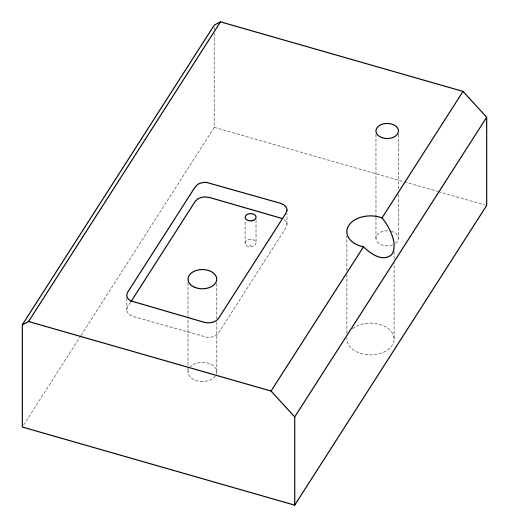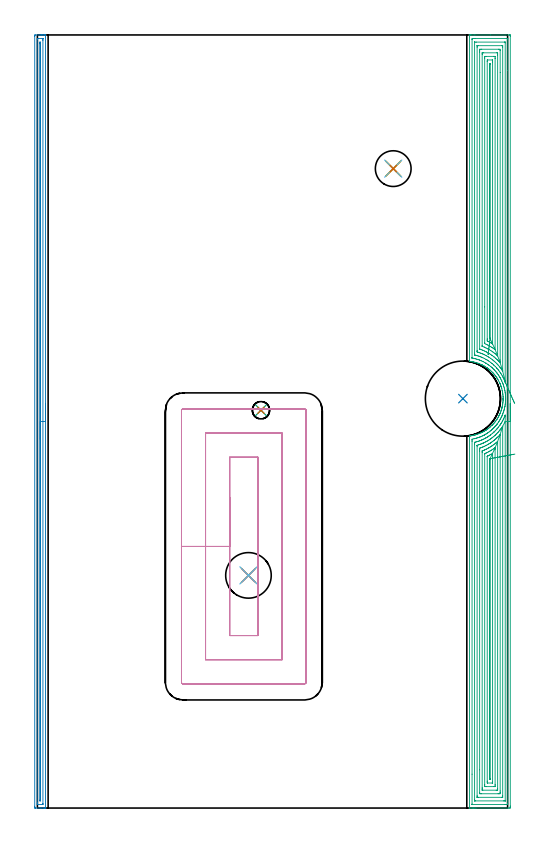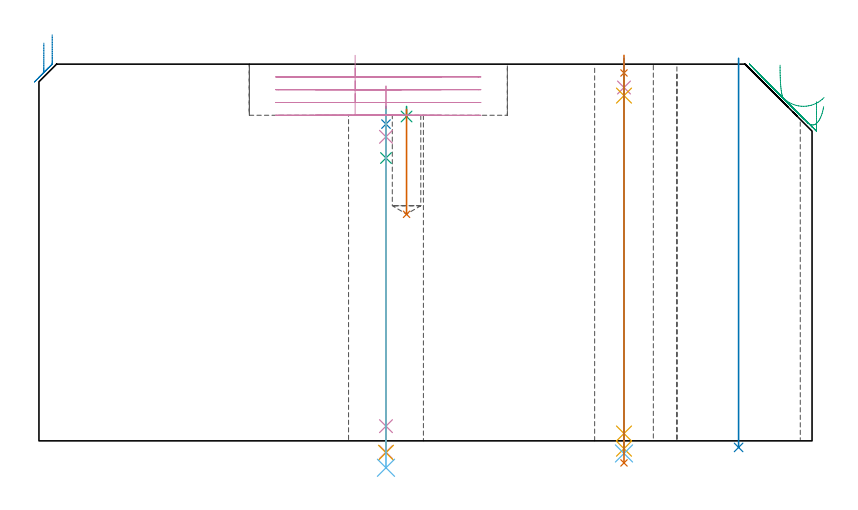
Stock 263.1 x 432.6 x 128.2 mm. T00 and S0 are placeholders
(PLAN: 16 operations, 12 tool changes, 53.3 min)
(1 SPOT_DRILL | STEP1HOLE | NXT0321_9005460120000 | 0.05 min | 182 mm3)
(2 SPOT_DRILL_1 | STEP1HOLE_2 | NXT0321_9005460120000 | 0.05 min | 2143 mm3)
(3 SPOT_DRILL_2 | STEP1POCKET | NXT0321_9005460120000 | 0.03 min | 1852 mm3)
(4 DRILL_BLIND_HOLE_INTO_CENTER | STEP1HOLE | NXT0301_024 | 0.04 min | 107 mm3)
(5 GUN_DRILL_THROUGH_HOLE | STEP1HOLE | UGT0307_001 | 0.57 min | 2335 mm3)
(6 SPADE_DRILL_TO_ENLARGE_THROUGH_HOLE | STEP1HOLE | UGT0306_003 | 0.54 min | 13059 mm3)
(7 DRILL_TO_ENLARGE_THROUGH_HOLE | STEP1HOLE | UGT0301_007 | 0.55 min | 24531 mm3)
(8 INDEXABLE_INSERT_DRILL_THROUGH_HOLE_FROM_SOLID | STEP1HOLE_1 | NXT0302_036 | 0.53 min | 177539 mm3)
(9 DRILL_BLIND_HOLE_INTO_CENTER_1 | STEP1HOLE_2 | UGT0301_492 | 0.07 min | 779 mm3)
(10 GUN_DRILL_THROUGH_HOLE_1 | STEP1HOLE_2 | UGT0307_007 | 0.61 min | 7712 mm3)
(11 DRILL_TO_ENLARGE_THROUGH_HOLE_1 | STEP1HOLE_2 | NXT0301_104 | 0.47 min | 9035 mm3)
(12 DRILL_TO_ENLARGE_THROUGH_HOLE_2 | STEP1HOLE_2 | UGT0301_386 | 0.49 min | 45726 mm3)
(13 DRILL_BLIND_HOLE_INTO_CENTER_2 | STEP1POCKET | UGT0301_492 | 0.15 min | 2381 mm3)
(14 AREA_MILL | FG_CHAMFER_SURFACE | UGT0205_001 | 10.53 min | 7791 mm3)
(15 AREA_MILL_1 | FG_CHAMFER_SURFACE_1 | UGT0205_001 | 29.76 min | 107693 mm3)
(16 MILL_RECTANGULAR_POCKET | POCKET_RECTANGULAR_STRAIGHT | UGT0201_100 | Follow Part, ap 4.5, ae 75% | 8.82 min | 250266 mm3)
(TOOL NXT0321_9005460120000 | NC Spot Drill, 142deg, 12mm, Carbide, Uncoated | D12 PA142 FL30 Z2)
(TOOL NXT0301_024 | Carbide Drill 5.3mm [860.1-0530-027A1-MM 2214] | D5.3 PA140 FL44 Z2)
(TOOL UGT0307_001 | Gun Drill 5 mm | D5 PA130 FL24 Z1)
(TOOL UGT0306_003 | Spade Drill 12.5mm | D12.5 PA132 FL10 Z2)
(TOOL UGT0301_007 | Twist Drill 20 mm | D20 PA118 FL140 Z2)
(TOOL NXT0302_036 | Index. Insert Drill 42mm [880-D4200L50-05] | D42 PA176 FL210 Z2)
(TOOL UGT0301_492 | Carbide Drill 9.7 mm | D9.7 PA118 FL87 Z2)
(TOOL UGT0307_007 | Gun Drill 10 mm | D10 PA130 FL24 Z1)
(TOOL NXT0301_104 | Carbide Drill 14mm [860.1-1400-112A1-MM 2214] | D14 PA140 FL123 Z2)
(TOOL UGT0301_386 | Twist Drill 25.5 mm | D25.5 PA118 FL165 Z2)
(TOOL UGT0205_001 | Chamfer Mill 20 x 3 x 45 deg. | D20 FL50 Z2)
(TOOL UGT0201_100 | End Mill 18 mm | D18 FL22 Z2)
(OP 1 SPOT_DRILL)
G17 G21 G94 G90
T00 M6
G54
G17 G0 G90 X199.1 Y357.8 S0 M3
G43 Z138.2 H0
G94 G81 G98 Z125.2 F250. R131.2
G80
M5
M2
(OP 2 SPOT_DRILL_1)
G17 G21 G94 G90
T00 M6
G54
G17 G0 G90 X118.1 Y130.2 S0 M3
G43 Z138.2 H0
G94 G81 G98 Z107.8 F250. R113.8
G80
M5
M2
(OP 3 SPOT_DRILL_2)
G17 G21 G94 G90
T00 M6
G54
G17 G0 G90 X125.1 Y222.6 S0 M3
G43 Z138.2 H0
G94 G81 G98 Z110.383 F250. R113.8
G80
M5
M2
(OP 4 DRILL_BLIND_HOLE_INTO_CENTER)
G17 G21 G94 G90
T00 M6
G54
G17 G0 G90 X199.1 Y357.8 S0 M3
G43 Z138.2 H1
G94 G81 G98 Z120.25 F250. R130.2
G80
M5
M2
(OP 5 GUN_DRILL_THROUGH_HOLE)
G17 G21 G94 G90
T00 M6
G54
G17 G0 G90 X199.1 Y357.8 M8
G43 Z138.2 H0
Z125.96
S716 M3
G94 G1 Z117.494 F125. M26
G4 X.084
Z2.5 F250.
G4 X.084
Z-2.666 F125.
G4 X.084
M5
M9
G0 Z125.96
Z138.2
M2
(OP 6 SPADE_DRILL_TO_ENLARGE_THROUGH_HOLE)
G17 G21 G94 G90
T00 M6
G54
G17 G0 G90 X199.1 Y357.8 S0 M3
G43 Z138.2 H0
G94 G73 G98 Z-4.283 F250. Q12.044 R130.2
G80
M5
M2
(OP 7 DRILL_TO_ENLARGE_THROUGH_HOLE)
G17 G21 G94 G90
T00 M6
G54
G17 G0 G90 X199.1 Y357.8 S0 M3
G43 Z138.2 H0
G94 G73 G98 Z-7.509 F250. Q19.387 R130.2
G80
M5
M2
(OP 8 INDEXABLE_INSERT_DRILL_THROUGH_HOLE_FROM_SOLID)
G17 G21 G94 G90
T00 M6
G54
G17 G0 G90 X238.1 Y229.1 S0 M3
G43 Z138.2 H1
G94 G81 G98 Z-2.233 F250. R130.2
G80
M5
M2
(OP 9 DRILL_BLIND_HOLE_INTO_CENTER_1)
G17 G21 G94 G90
T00 M6
G54
G17 G0 G90 X118.1 Y130.2 S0 M3
G43 Z138.2 H0
G94 G81 G98 Z96.25 F250. R112.8
G80
M5
M2
(OP 10 GUN_DRILL_THROUGH_HOLE_1)
G17 G21 G94 G90
T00 M6
G54
G17 G0 G90 X118.1 Y130.2 M8
G43 Z138.2 H0
Z120.68
S716 M3
G94 G1 Z103.468 F125. M26
G4 X.084
Z5. F250.
G4 X.084
Z-3.832 F125.
G4 X.084
M5
M9
G0 Z120.68
Z138.2
M2
(OP 11 DRILL_TO_ENLARGE_THROUGH_HOLE_1)
G17 G21 G94 G90
T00 M6
G54
G17 G0 G90 X118.1 Y130.2 S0 M3
G43 Z138.2 H1
G94 G73 G98 Z-4.048 F250. Q12.761 R112.8
G80
M5
M2
(OP 12 DRILL_TO_ENLARGE_THROUGH_HOLE_2)
G17 G21 G94 G90
T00 M6
G54
G17 G0 G90 X118.1 Y130.2 S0 M3
G43 Z138.2 H0
G94 G73 G98 Z-9.161 F250. Q23.992 R112.8
G80
M5
M2
(OP 13 DRILL_BLIND_HOLE_INTO_CENTER_2)
G17 G21 G94 G90
T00 M6
G54
G17 G0 G90 X125.1 Y222.6 S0 M3
G43 Z138.2 H0
G94 G81 G98 Z77.1 F250. R112.8
G80
M5
M2
(OP 14 AREA_MILL)
G17 G21 G94 G90
T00 M6
G54
G17 G0 G90 X4.5 Y226.3 S1061 M3
G43 Z138.2 H0
G94 G1 Y226.262 Z137.328 F250.
Y226.148 Z136.463
Y225.959 Z135.612
Y225.697 Z134.78
Y225.363 Z133.974
Y224.96 Z133.2
Y224.492 Z132.464
Y223.96 Z131.772
Y223.371 Z131.129
Y222.728 Z130.539
Y222.036 Z130.008
Y221.3 Z129.54
Y220.526 Z129.137
Y219.72 Z128.803
Y218.888 Z128.541
Y218.036 Z128.352
Y217.172 Z128.238
Y216.3 Z128.2
Y0.168
X4.498 Y0.01 Z128.188
X4.362 Y0.002 Z128.054
X4.22 Y0. Z127.919
X3.911 Z127.61
X3.252 Z126.946
X2.046 Z125.743
X1.5 Z125.194
X-1.127 Y0.001 Z122.569
X-1.346 Y0.004 Z122.35
X-1.492 Y0.01 Z122.204
X-1.497 Y0.238 Z122.201
X-1.499 Y0.615
X-1.5 Y0.994 Z122.2
X-1.499 Y431.985 Z122.201
X-1.497 Y432.362
X-1.492 Y432.59 Z122.204
X-1.127 Y432.6 Z122.569
X1.5 Z125.194
X2.046 Z125.743
X2.376 Z126.072
X2.922 Z126.618
X3.252 Z126.946
X3.911 Z127.61
X4.22 Z127.919
X4.362 Y432.598 Z128.054
X4.497 Y432.59 Z128.188
X4.5 Y432.432 Z128.2
Y216.3
X3.086 Z126.786
X3.085 Y2.571 Z126.785
X3.084 Y2.401 Z126.784
X3.079 Y2.041 Z126.779
X3.07 Y2.01 Z126.77
X3.004 Y2.006 Z126.704
X2.9 Y2.002 Z126.6
X2.769 Y2. Z126.469
X0.141 Y2.001 Z123.841
X-0.025 Y2.005 Z123.675
X-0.055 Y2.008 Z123.645
X-0.079 Y2.014 Z123.621
X-0.08 Y2.051 Z123.62
X-0.084 Y2.23 Z123.616
X-0.085 Y2.401 Z123.615
X-0.086 Y3.125 Z123.614
X-0.085 Y430.029 Z123.615
X-0.084 Y430.199 Z123.616
X-0.079 Y430.559 Z123.621
X-0.07 Y430.59 Z123.63
X-0.005 Y430.594 Z123.695
X0.1 Y430.598 Z123.8
X0.231 Y430.6 Z123.931
X2.859 Y430.599 Z126.559
X3.025 Y430.595 Z126.725
X3.055 Y430.592 Z126.755
X3.079 Y430.586 Z126.779
X3.08 Y430.549 Z126.78
X3.084 Y430.37 Z126.784
X3.085 Y430.199 Z126.785
X3.086 Y429.475 Z126.786
Y216.3
X1.671 Z125.371
Y4.905
X1.667 Y4.187 Z125.367
X1.664 Y4.019 Z125.364
X1.5 Y4.01 Z125.2
X1.335 Y4.022 Z125.035
X1.331 Y4.187 Z125.031
X1.329 Y4.361 Z125.029
Y427.695
X1.333 Y428.413 Z125.033
X1.335 Y428.581 Z125.035
X1.5 Y428.59 Z125.2
X1.665 Y428.578 Z125.365
X1.669 Y428.413 Z125.369
X1.671 Y428.239 Z125.371
Y216.3
Y215.428 Z125.41
Y214.564 Z125.523
Y213.712 Z125.712
Y212.88 Z125.975
Y212.074 Z126.308
Y211.3 Z126.711
Y210.564 Z127.18
Y209.872 Z127.711
Y209.229 Z128.3
Y208.64 Z128.944
Y208.108 Z129.636
Y207.64 Z130.371
Y207.237 Z131.145
Y206.903 Z131.951
Y206.641 Z132.783
Y206.452 Z133.635
Y206.338 Z134.5
Y206.3 Z135.371
G0 Z138.2
M5
M2
(OP 15 AREA_MILL_1)
G17 G21 G94 G90
T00 M6
G54
G17 G0 G90 X264.6 Y226.3 S1061 M3
G43 Z138.2 H0
Z115.4
G94 G1 Y226.262 Z114.528 F250.
Y226.148 Z113.664
Y225.959 Z112.812
Y225.697 Z111.98
Y225.363 Z111.174
Y224.96 Z110.4
Y224.492 Z109.664
Y223.96 Z108.972
Y223.371 Z108.329
Y222.728 Z107.74
Y222.036 Z107.209
Y221.3 Z106.74
Y220.526 Z106.337
Y219.72 Z106.003
Y218.888 Z105.741
Y218.036 Z105.552
Y217.172 Z105.438
Y216.3 Z105.4
Y1.086
X264.599 Y0.615 Z105.401
X264.596 Y0.198 Z105.403
X264.592 Y0.01 Z105.406
X264.185 Y0.005 Z105.812
X263.58 Y0. Z106.417
X245.456 Z124.539
X244.851 Z125.143
X244.303 Z125.694
X243.972 Z126.024
X243.424 Z126.572
X243.093 Z126.901
X242.112 Z127.888
X241.886 Y0.005 Z128.113
X241.807 Y0.01 Z128.193
X241.8 Y0.168 Z128.2
Y207.816
X241.807 Y208.216 Z128.193
X242.308 Y208.286 Z127.691
X242.781 Y208.353 Z127.218
X243.273 Y208.44 Z126.725
X243.672 Y208.51 Z126.325
X243.972 Y208.574 Z126.023
X244.627 Y208.712 Z125.373
X244.744 Y208.745 Z125.253
X244.851 Y208.775 Z125.145
X245.018 Y208.822 Z124.98
X245.457 Y208.944 Z124.542
X246.349 Y209.226 Z123.651
X247.24 Y209.543 Z122.759
X247.399 Y209.605 Z122.6
X247.488 Y209.643 Z122.509
X247.533 Y209.663 Z122.465
X248.132 Y209.923 Z121.867
X248.366 Y210.032 Z121.633
X249.024 Y210.339 Z120.975
X249.338 Y210.497 Z120.661
X249.916 Y210.819 Z120.082
X250.124 Y210.941 Z119.876
X250.808 Y211.345 Z119.192
X250.88 Y211.39 Z119.119
X251.003 Y211.474 Z118.993
X251.128 Y211.558 Z118.871
X251.317 Y211.686 Z118.682
X251.442 Y211.771 Z118.553
X251.567 Y211.854 Z118.432
X251.7 Y211.944 Z118.299
X251.754 Y211.983 Z118.245
X251.882 Y212.076 Z118.114
X252.024 Y212.176 Z117.975
X252.173 Y212.283 Z117.826
X252.321 Y212.399 Z117.675
X252.626 Y212.637 Z117.374
X253.287 Y213.175 Z116.712
X253.484 Y213.35 Z116.516
X254.26 Y214.067 Z115.738
X254.375 Y214.182 Z115.624
X254.408 Y214.216 Z115.591
X254.958 Y214.789 Z115.038
X255.123 Y214.96 Z114.874
X255.244 Y215.096 Z114.754
X255.267 Y215.122 Z114.731
X255.397 Y215.276 Z114.599
X255.509 Y215.407 Z114.488
X255.89 Y215.853 Z114.109
X255.983 Y215.971 Z114.015
X256.159 Y216.192 Z113.84
X256.575 Y216.747 Z113.425
X257.051 Y217.423 Z112.948
X257.155 Y217.582 Z112.844
X257.192 Y217.64 Z112.807
X257.448 Y218.054 Z112.552
X257.742 Y218.533 Z112.257
X257.942 Y218.883 Z112.056
X258.229 Y219.424 Z111.768
X258.326 Y219.62 Z111.673
X258.385 Y219.738 Z111.615
X258.45 Y219.872 Z111.547
X258.517 Y220.007 Z111.482
X258.619 Y220.216 Z111.378
X258.669 Y220.317 Z111.328
X258.785 Y220.571 Z111.213
X258.834 Y220.68 Z111.163
X258.868 Y220.766 Z111.127
X258.912 Y220.87 Z111.085
X259.047 Y221.194 Z110.953
X259.054 Y221.21 Z110.946
X259.389 Y222.103 Z110.608
X259.473 Y222.352 Z110.525
X259.539 Y222.552 Z110.456
X259.689 Y222.995 Z110.31
X259.705 Y223.047 Z110.294
X259.727 Y223.116 Z110.273
X259.791 Y223.361 Z110.207
X259.813 Y223.445 Z110.184
X259.917 Y223.83 Z110.082
X259.933 Y223.888 Z110.066
X259.947 Y223.95 Z110.052
X260.036 Y224.338 Z109.96
X260.084 Y224.541 Z109.914
X260.101 Y224.612 Z109.898
X260.139 Y224.781 Z109.857
X260.272 Y225.487 Z109.726
X260.307 Y225.674 Z109.691
X260.342 Y225.911 Z109.657
X260.436 Y226.566 Z109.559
X260.474 Y226.956 Z109.52
X260.522 Y227.459 Z109.469
X260.56 Y228.12 Z109.428
X260.574 Y228.352 Z109.415
X260.577 Y228.55 Z109.412
X260.582 Y228.852 Z109.408
X260.584 Y228.956 Z109.405
Y228.972
X260.588 Y229.244 Z109.404
X260.58 Y229.493 Z109.409
X260.564 Y230.091 Z109.43
X260.563 Y230.137 Z109.432
X260.501 Y231.036 Z109.496
X260.443 Y231.543 Z109.556
X260.399 Y231.923 Z109.6
X260.256 Y232.815 Z109.738
X260.255 Y232.822 Z109.739
X260.223 Y232.991 Z109.776
X260.074 Y233.708 Z109.918
X260.072 Y233.716 Z109.919
X259.855 Y234.609 Z110.139
X259.802 Y234.81 Z110.198
X259.727 Y235.083 Z110.273
X259.597 Y235.493 Z110.401
X259.552 Y235.623 Z110.447
X259.498 Y235.775 Z110.5
X259.435 Y235.948 Z110.558
X259.364 Y236.154 Z110.631
X259.282 Y236.386 Z110.712
X258.938 Y237.279 Z111.061
X258.849 Y237.482 Z111.151
X258.736 Y237.735 Z111.26
X258.688 Y237.847 Z111.311
X258.679 Y237.867 Z111.321
X258.528 Y238.181 Z111.469
X258.081 Y239.064 Z111.917
X257.759 Y239.639 Z112.238
X257.57 Y239.957 Z112.428
X257.408 Y240.211 Z112.587
X257.279 Y240.414 Z112.716
X257.155 Y240.614 Z112.844
X257.051 Y240.778 Z112.948
X257.002 Y240.85 Z112.997
X256.862 Y241.045 Z113.136
X256.802 Y241.129 Z113.197
X256.673 Y241.307 Z113.322
X256.363 Y241.742 Z113.634
X256.276 Y241.856 Z113.721
X256.159 Y242.01 Z113.84
X255.873 Y242.367 Z114.126
X255.69 Y242.588 Z114.308
X255.651 Y242.635 Z114.347
X255.548 Y242.755 Z114.451
X255.397 Y242.929 Z114.602
X255.266 Y243.078 Z114.73
X255.252 Y243.093 Z114.744
X255.062 Y243.305 Z114.936
X254.924 Y243.454 Z115.076
X254.855 Y243.528 Z115.145
X254.375 Y244.018 Z115.624
X254.167 Y244.221 Z115.83
X253.944 Y244.433 Z116.055
X253.484 Y244.85 Z116.516
X253.279 Y245.028 Z116.72
X253.214 Y245.085 Z116.784
X253.067 Y245.209 Z116.932
X252.942 Y245.313 Z117.057
X252.761 Y245.457 Z117.236
X252.592 Y245.594 Z117.408
X252.553 Y245.624 Z117.447
X252.525 Y245.645 Z117.475
X252.321 Y245.8 Z117.675
X252.188 Y245.904 Z117.811
X252.164 Y245.921 Z117.835
X252.026 Y246.024 Z117.973
X251.882 Y246.129 Z118.114
X251.779 Y246.206 Z118.22
X251.761 Y246.219 Z118.239
X251.7 Y246.262 Z118.3
X250.808 Y246.854 Z119.191
X250.563 Y247.007 Z119.432
X250.413 Y247.099 Z119.586
X250.39 Y247.112 Z119.61
X250.326 Y247.149 Z119.674
X250.124 Y247.263 Z119.871
X249.915 Y247.382 Z120.082
X249. Y247.874 Z120.999
X248.765 Y247.991 Z121.233
X248.735 Y248.005 Z121.264
X248.543 Y248.092 Z121.455
X248.366 Y248.171 Z121.627
X248.13 Y248.278 Z121.865
X247.24 Y248.652 Z122.759
X246.639 Y248.884 Z123.361
X246.349 Y248.981 Z123.651
X245.73 Y249.171 Z124.269
X245.457 Y249.255 Z124.543
X244.565 Y249.493 Z125.434
X243.972 Y249.628 Z126.024
X243.672 Y249.698 Z126.326
X243.465 Y249.739 Z126.534
X242.781 Y249.851 Z127.218
X242.567 Y249.88 Z127.432
X242.215 Y249.928 Z127.781
X242.068 Y249.949 Z127.927
X241.804 Y249.994 Z128.19
X241.8 Y250.238 Z128.2
Y432.432
X241.806 Y432.59 Z128.193
X242.112 Y432.6 Z127.887
X242.432 Z127.568
X243.093 Z126.901
X244.303 Z125.694
X244.851 Z125.143
X253.434 Z116.563
X264.185 Z105.812
X264.462 Y432.597 Z105.535
X264.592 Y432.59 Z105.406
X264.599 Y432.458 Z105.399
X264.6 Y431.985 Z105.4
Y216.3
X263.186 Z106.814
X263.185 Y2.524 Z106.815
X263.184 Y2.401 Z106.816
X263.179 Y2.025 Z106.821
X262.814 Y2.008 Z107.186
X262.428 Y2.003 Z107.572
X261.943 Y2. Z108.057
X261.549 Z108.451
X243.488 Z126.512
X243.294 Y2.002 Z126.706
X243.264 Y2.004 Z126.736
X243.232 Y2.01 Z126.768
X243.221 Y2.018 Z126.779
X243.22 Y2.042 Z126.78
X243.215 Y2.277 Z126.785
X243.214 Y18.95 Z126.786
Y205.136
X243.215 Y205.906 Z126.785
X243.216 Y206.029 Z126.784
X243.222 Y206.405 Z126.778
X244.272 Y206.618 Z125.728
X244.851 Y206.746 Z125.149
X244.992 Y206.779 Z125.008
X245.517 Y206.922 Z124.483
X245.683 Y206.97 Z124.317
X245.73 Y206.984 Z124.27
X246.354 Y207.181 Z123.646
X246.609 Y207.265 Z123.391
X247.014 Y207.404 Z122.986
X247.488 Y207.574 Z122.512
X247.661 Y207.639 Z122.339
X248.096 Y207.815 Z121.904
X248.285 Y207.898 Z121.715
X248.366 Y207.934 Z121.634
X248.892 Y208.175 Z121.108
X249.245 Y208.34 Z120.755
X249.49 Y208.459 Z120.51
X249.985 Y208.709 Z120.015
X250.075 Y208.758 Z119.925
X250.124 Y208.786 Z119.876
X250.636 Y209.081 Z119.364
X251.003 Y209.295 Z118.997
X251.193 Y209.408 Z118.807
X251.509 Y209.602 Z118.491
X251.734 Y209.752 Z118.266
X251.882 Y209.852 Z118.118
X252.259 Y210.112 Z117.741
X252.806 Y210.495 Z117.194
X253.275 Y210.865 Z116.725
X253.639 Y211.156 Z116.361
X253.766 Y211.259 Z116.234
X253.922 Y211.388 Z116.078
X254.241 Y211.67 Z115.759
X254.518 Y211.919 Z115.482
X254.705 Y212.091 Z115.295
X254.909 Y212.281 Z115.091
X255.157 Y212.525 Z114.843
X255.397 Y212.765 Z114.603
X255.597 Y212.971 Z114.403
X255.791 Y213.174 Z114.209
X256.024 Y213.43 Z113.976
X256.276 Y213.711 Z113.724
X256.44 Y213.901 Z113.56
X256.581 Y214.067 Z113.419
X256.841 Y214.386 Z113.159
X257.155 Y214.775 Z112.845
X257.235 Y214.879 Z112.765
X257.296 Y214.96 Z112.704
X257.966 Y215.888 Z112.034
X257.98 Y215.908 Z112.02
X258.034 Y215.989 Z111.967
X258.327 Y216.448 Z111.673
X258.515 Y216.747 Z111.485
X258.667 Y216.995 Z111.333
X258.912 Y217.402 Z111.088
X258.999 Y217.552 Z111.001
X259.047 Y217.64 Z110.953
X259.306 Y218.133 Z110.694
X259.513 Y218.533 Z110.487
X259.57 Y218.645 Z110.43
X259.607 Y218.72 Z110.393
X259.791 Y219.098 Z110.209
X259.895 Y219.32 Z110.105
X259.942 Y219.426 Z110.058
X260.161 Y219.943 Z109.839
X260.316 Y220.319 Z109.684
X260.376 Y220.469 Z109.624
X260.417 Y220.576 Z109.583
X260.659 Y221.218 Z109.341
X260.67 Y221.25 Z109.33
X260.88 Y221.891 Z109.12
X260.949 Y222.105 Z109.051
X261.087 Y222.575 Z108.913
X261.203 Y222.998 Z108.797
X261.243 Y223.154 Z108.757
X261.405 Y223.818 Z108.595
X261.422 Y223.891 Z108.578
X261.435 Y223.949 Z108.565
X261.549 Y224.491 Z108.451
X261.595 Y224.738 Z108.405
X261.603 Y224.785 Z108.397
X261.722 Y225.502 Z108.278
X261.748 Y225.678 Z108.252
X261.831 Y226.284 Z108.169
X261.861 Y226.571 Z108.139
X261.911 Y227.095 Z108.089
X261.939 Y227.464 Z108.061
X261.967 Y227.932 Z108.033
X261.987 Y228.357 Z108.013
X261.995 Y228.796 Z108.005
X261.999 Y229.25 Z108.001
X261.989 Y229.696 Z108.011
X261.974 Y230.143 Z108.026
X261.946 Y230.633 Z108.054
X261.917 Y231.036 Z108.083
X261.862 Y231.611 Z108.138
X261.825 Y231.929 Z108.175
X261.731 Y232.637 Z108.269
X261.702 Y232.822 Z108.298
X261.549 Y233.71 Z108.451
X261.548 Y233.716 Z108.452
X261.348 Y234.609 Z108.652
X261.285 Y234.877 Z108.715
X261.122 Y235.502 Z108.878
X260.945 Y236.115 Z109.055
X260.853 Y236.395 Z109.147
X260.67 Y236.935 Z109.33
X260.543 Y237.288 Z109.457
X260.466 Y237.495 Z109.534
X260.193 Y238.181 Z109.807
X259.825 Y239.039 Z110.175
X259.809 Y239.074 Z110.191
X259.791 Y239.111 Z110.209
X259.358 Y239.967 Z110.642
X259.204 Y240.264 Z110.796
X258.912 Y240.802 Z111.088
X258.88 Y240.86 Z111.12
X258.834 Y240.94 Z111.166
X258.323 Y241.754 Z111.677
X258.034 Y242.205 Z111.967
X257.721 Y242.647 Z112.279
X257.155 Y243.426 Z112.845
X257.068 Y243.54 Z112.932
X256.686 Y244.016 Z113.314
X256.33 Y244.433 Z113.67
X256.276 Y244.494 Z113.724
X255.883 Y244.923 Z114.117
X255.507 Y245.326 Z114.493
X255.397 Y245.437 Z114.603
X255.008 Y245.82 Z114.992
X254.592 Y246.219 Z115.408
X254.518 Y246.287 Z115.482
X253.973 Y246.773 Z116.027
X253.639 Y247.051 Z116.361
X253.564 Y247.112 Z116.436
X252.761 Y247.726 Z117.239
X252.386 Y248.005 Z117.614
X251.882 Y248.341 Z118.118
X251.034 Y248.898 Z118.966
X251.003 Y248.917 Z118.997
X250.957 Y248.945 Z119.043
X250.124 Y249.4 Z119.876
X249.404 Y249.792 Z120.596
X249.245 Y249.87 Z120.755
X249.1 Y249.939 Z120.9
X248.366 Y250.256 Z121.634
X247.575 Y250.595 Z122.425
X247.488 Y250.63 Z122.512
X247.344 Y250.685 Z122.656
X246.609 Y250.937 Z123.391
X246.241 Y251.058 Z123.759
X245.73 Y251.207 Z124.27
X245.021 Y251.405 Z124.979
X244.851 Y251.447 Z125.149
X244.309 Y251.578 Z125.691
X243.972 Y251.654 Z126.028
X243.877 Y251.675 Z126.123
X243.303 Y251.784 Z126.697
X243.236 Y251.799 Z126.764
X243.221 Y251.805 Z126.779
X243.219 Y251.818 Z126.781
X243.216 Y251.858 Z126.784
X243.215 Y252.021 Z126.785
Y430.076
X243.216 Y430.199 Z126.784
X243.221 Y430.575 Z126.779
X243.586 Y430.592 Z126.414
X243.972 Y430.597 Z126.028
X244.457 Y430.6 Z125.543
X244.851 Z125.149
X262.912 Z107.088
X263.106 Y430.598 Z106.894
X263.136 Y430.596 Z106.864
X263.168 Y430.59 Z106.832
X263.179 Y430.582 Z106.821
X263.18 Y430.558 Z106.82
X263.185 Y430.323 Z106.815
X263.186 Y412.778 Z106.814
Y216.3
X261.772 Z108.228
X261.771 Y4.187 Z108.229
X261.77 Y4.074 Z108.23
X261.767 Y4.019 Z108.233
X261.765 Y4.012 Z108.235
X261.758 Y4.007 Z108.242
X261.731 Y4.002 Z108.269
X261.549 Y4.001 Z108.451
X260.854 Y4. Z109.146
X245.034 Y4.001 Z124.966
X244.851 Y4.005 Z125.149
X244.668 Y4.01 Z125.332
X244.635 Y4.019 Z125.365
X244.632 Y4.052 Z125.368
X244.63 Y4.112 Z125.37
X244.629 Y4.187 Z125.371
X244.628 Y4.413 Z125.372
X244.629 Y203.576 Z125.371
X244.633 Y204.243 Z125.367
X244.635 Y204.463 Z125.365
X244.647 Y204.662 Z125.353
X244.851 Y204.713 Z125.149
X245.183 Y204.798 Z124.817
X245.73 Y204.946 Z124.27
X245.877 Y204.987 Z124.123
X246.375 Y205.136 Z123.625
X246.553 Y205.193 Z123.447
X246.609 Y205.211 Z123.391
X247.214 Y205.415 Z122.786
X247.488 Y205.511 Z122.512
X247.862 Y205.649 Z122.138
X248.366 Y205.846 Z121.634
X248.495 Y205.899 Z121.505
X248.8 Y206.029 Z121.2
X249.108 Y206.169 Z120.892
X249.245 Y206.233 Z120.755
X249.708 Y206.452 Z120.292
X250.124 Y206.656 Z119.876
X250.299 Y206.744 Z119.701
X250.636 Y206.922 Z119.364
X250.872 Y207.056 Z119.128
X251.003 Y207.131 Z118.997
X251.43 Y207.382 Z118.57
X251.882 Y207.65 Z118.118
X251.984 Y207.712 Z118.016
X252.148 Y207.815 Z117.852
X252.516 Y208.064 Z117.484
X252.761 Y208.231 Z117.239
X253.039 Y208.425 Z116.961
X253.44 Y208.709 Z116.56
X253.554 Y208.795 Z116.446
X253.639 Y208.861 Z116.361
X254.54 Y209.58 Z115.46
X254.566 Y209.602 Z115.434
X255.011 Y209.994 Z114.989
X255.397 Y210.341 Z114.603
X255.477 Y210.414 Z114.523
X255.564 Y210.495 Z114.436
X255.928 Y210.849 Z114.072
X256.276 Y211.196 Z113.724
X256.37 Y211.292 Z113.63
X256.462 Y211.388 Z113.538
X256.798 Y211.751 Z113.202
X257.155 Y212.145 Z112.845
X257.273 Y212.281 Z112.727
X257.622 Y212.7 Z112.378
X258.014 Y213.174 Z111.986
X258.676 Y214.067 Z111.324
X258.775 Y214.206 Z111.225
X258.912 Y214.402 Z111.088
X259.135 Y214.734 Z110.865
X259.284 Y214.96 Z110.716
X259.482 Y215.275 Z110.518
X259.791 Y215.772 Z110.209
X259.822 Y215.822 Z110.178
X259.84 Y215.853 Z110.16
X260.145 Y216.387 Z109.855
X260.341 Y216.747 Z109.659
X260.456 Y216.964 Z109.544
X260.67 Y217.382 Z109.33
X260.755 Y217.553 Z109.245
X260.798 Y217.64 Z109.202
X260.924 Y217.898 Z109.076
X261.21 Y218.533 Z108.79
X261.314 Y218.772 Z108.686
X261.549 Y219.33 Z108.451
X261.734 Y219.802 Z108.266
X261.761 Y219.869 Z108.239
X261.764 Y219.818 Z108.236
X261.769 Y219.685 Z108.231
X261.771 Y219.559 Z108.229
Y219.426
X261.772 Y216.3 Z108.228
X260.348 Y213.622 Z109.652
X260.352 Y213.571 Z109.648
X260.355 Y213.494 Z109.645
X260.357 Y213.174 Z109.643
Y212.956
Y6.866
X260.356 Y6.292 Z109.644
X260.353 Y6.1 Z109.647
X260.35 Y6.032 Z109.65
X260.345 Y6.009 Z109.655
X260.323 Y6.008 Z109.677
X260.217 Y6.004 Z109.783
X259.791 Y6. Z110.209
X246.582 Z123.418
X246.182 Y6.007 Z123.818
X246.083 Y6.01 Z123.917
X246.049 Y6.019 Z123.951
X246.047 Y6.051 Z123.953
X246.045 Y6.135 Z123.955
X246.043 Y6.548 Z123.957
Y6.866
Y202.457
X246.044 Y202.744 Z123.956
X246.046 Y202.888 Z123.954
X246.05 Y202.959 Z123.95
X246.052 Y202.985 Z123.948
X246.079 Y202.996 Z123.921
X246.75 Y203.207 Z123.25
X247.195 Y203.35 Z122.805
X247.415 Y203.423 Z122.585
X247.488 Y203.449 Z122.512
X248.065 Y203.656 Z121.935
X248.366 Y203.771 Z121.634
X248.7 Y203.904 Z121.3
X249.245 Y204.133 Z120.755
X249.321 Y204.166 Z120.679
X249.493 Y204.243 Z120.507
X249.926 Y204.444 Z120.074
X250.124 Y204.539 Z119.876
X250.519 Y204.735 Z119.481
X251.003 Y204.982 Z118.997
X251.103 Y205.035 Z118.897
X251.287 Y205.136 Z118.713
X251.666 Y205.355 Z118.334
X251.882 Y205.481 Z118.118
X252.221 Y205.684 Z117.779
X252.788 Y206.029 Z117.212
X253.297 Y206.377 Z116.703
X253.639 Y206.613 Z116.361
X253.819 Y206.739 Z116.181
X254.075 Y206.922 Z115.925
X254.328 Y207.116 Z115.672
X254.518 Y207.264 Z115.482
X254.822 Y207.506 Z115.178
X255.206 Y207.815 Z114.794
X255.311 Y207.903 Z114.689
X255.397 Y207.977 Z114.603
X255.782 Y208.318 Z114.218
X256.217 Y208.709 Z113.783
X256.248 Y208.737 Z113.752
X256.276 Y208.763 Z113.724
X256.699 Y209.172 Z113.301
X257.155 Y209.625 Z112.845
X257.571 Y210.071 Z112.429
X257.964 Y210.495 Z112.036
X257.997 Y210.532 Z112.003
X258.034 Y210.574 Z111.967
X258.403 Y211.013 Z111.597
X258.716 Y211.388 Z111.284
X258.805 Y211.497 Z111.195
X258.912 Y211.634 Z111.088
X259.19 Y211.999 Z110.81
X259.4 Y212.281 Z110.6
X259.791 Y212.817 Z110.209
X259.938 Y213.025 Z110.062
X260.042 Y213.174 Z109.958
X260.318 Y213.582 Z109.682
X260.348 Y213.622 Z109.652
X258.912 Y208.992 Z111.088
X258.94 Y208.737 Z111.06
X258.942 Y208.709 Z111.058
X258.943 Y208.678 Z111.057
Y9.546
X258.942 Y8.653 Z111.058
X258.941 Y8.623 Z111.059
X258.912 Y8.01 Z111.088
X258.672 Y8.004 Z111.328
X258.034 Y8.001 Z111.967
X257.797 Y8. Z112.203
X248.366 Y8.001 Z121.634
X248.128 Y8.002 Z121.872
X247.488 Y8.01 Z122.512
X247.459 Y8.653 Z122.541
X247.458 Y8.683 Z122.542
X247.457 Y21.435 Z122.543
Y199.778
X247.458 Y200.671 Z122.542
Y200.7
X247.488 Y201.382 Z122.512
X247.618 Y201.431 Z122.382
X247.993 Y201.564 Z122.007
X248.27 Y201.662 Z121.73
X248.366 Y201.698 Z121.634
X248.906 Y201.908 Z121.094
X249.245 Y202.047 Z120.755
X249.53 Y202.168 Z120.47
X250.182 Y202.457 Z119.818
X250.74 Y202.724 Z119.26
X251.003 Y202.855 Z118.997
X251.326 Y203.022 Z118.674
X251.882 Y203.319 Z118.118
X251.902 Y203.33 Z118.098
X251.937 Y203.35 Z118.063
X252.46 Y203.656 Z117.54
X252.761 Y203.835 Z117.239
X253.012 Y203.988 Z116.988
X253.422 Y204.243 Z116.578
X253.553 Y204.331 Z116.447
X253.639 Y204.389 Z116.361
X254.077 Y204.691 Z115.923
X254.518 Y204.997 Z115.482
X254.599 Y205.054 Z115.401
X254.712 Y205.136 Z115.288
X255.101 Y205.437 Z114.899
X255.397 Y205.668 Z114.603
X255.596 Y205.827 Z114.404
X255.846 Y206.029 Z114.154
X256.081 Y206.227 Z113.919
X256.276 Y206.394 Z113.724
X256.554 Y206.64 Z113.446
X256.869 Y206.922 Z113.131
X257.018 Y207.061 Z112.982
X257.155 Y207.19 Z112.845
X257.47 Y207.495 Z112.53
X257.797 Y207.815 Z112.203
X257.915 Y207.936 Z112.085
X258.034 Y208.059 Z111.967
X258.912 Y208.992 Z111.088
X257.525 Y205.136 Z112.475
X257.528 Y204.903 Z112.472
Y204.756
X257.529 Y10.952 Z112.471
X257.527 Y10.439 Z112.473
X257.524 Y10.064 Z112.476
X257.522 Y10.014 Z112.478
X257.478 Y10.01 Z112.522
X257.37 Y10.005 Z112.63
X257.155 Y10.002 Z112.845
X256.708 Y10. Z113.292
X249.245 Z120.755
X249.101 Y10.002 Z120.899
X248.986 Y10.005 Z121.014
X248.91 Y10.01 Z121.09
X248.878 Y10.017 Z121.122
X248.877 Y10.059 Z121.123
X248.873 Y10.439 Z121.127
X248.871 Y10.819 Z121.129
Y11.332
Y198.884
X248.872 Y199.264 Z121.128
X248.877 Y199.778 Z121.123
X248.878 Y199.796 Z121.122
X248.893 Y199.814 Z121.107
X248.961 Y199.845 Z121.039
X249.042 Y199.88 Z120.958
X249.245 Y199.963 Z120.755
X249.739 Y200.169 Z120.261
X250.124 Y200.335 Z119.876
X250.354 Y200.437 Z119.646
X250.866 Y200.671 Z119.134
X250.959 Y200.715 Z119.041
X251.003 Y200.736 Z118.997
X251.549 Y201.009 Z118.451
X251.882 Y201.181 Z118.118
X252.128 Y201.313 Z117.872
X252.584 Y201.564 Z117.416
X252.697 Y201.629 Z117.303
X252.761 Y201.666 Z117.239
X253.251 Y201.958 Z116.749
X253.639 Y202.193 Z116.361
X253.8 Y202.293 Z116.2
X254.058 Y202.457 Z115.942
X254.335 Y202.643 Z115.665
X254.518 Y202.769 Z115.482
X254.858 Y203.005 Z115.142
X255.351 Y203.35 Z114.649
X255.875 Y203.757 Z114.125
X256.276 Y204.072 Z113.724
X256.37 Y204.147 Z113.63
X256.487 Y204.243 Z113.513
X256.852 Y204.551 Z113.148
X257.155 Y204.81 Z112.845
X257.525 Y205.136 Z112.475
X256.108 Y201.564 Z113.892
X256.114 Y200.671 Z113.886
X256.115 Y13.118 Z113.885
X256.113 Y12.39 Z113.887
X256.111 Y12.225 Z113.889
X256.108 Y12.044 Z113.892
X256.1 Y12.01 Z113.9
X255.987 Y12.006 Z114.013
X255.84 Y12.002 Z114.16
X255.618 Y12. Z114.382
X255.397 Z114.603
X251.224 Z118.776
X251.003 Z118.997
X250.344 Y12.002 Z119.656
X250.308 Y12.006 Z119.692
X250.298 Y12.009 Z119.702
X250.292 Y12.054 Z119.708
X250.289 Y12.225 Z119.711
X250.286 Y12.954 Z119.714
X250.285 Y13.118 Z119.715
X250.286 Y197.991 Z119.714
X250.289 Y198.173 Z119.711
X250.292 Y198.264 Z119.708
X250.295 Y198.302 Z119.705
X250.338 Y198.323 Z119.662
X250.569 Y198.432 Z119.431
X251.003 Y198.632 Z118.997
X251.174 Y198.711 Z118.826
X251.545 Y198.884 Z118.455
X251.772 Y198.995 Z118.228
X251.882 Y199.051 Z118.118
X252.354 Y199.298 Z117.646
X252.761 Y199.515 Z117.239
X252.928 Y199.607 Z117.072
X253.231 Y199.778 Z116.769
X253.49 Y199.929 Z116.51
X253.639 Y200.018 Z116.361
X254.041 Y200.262 Z115.959
X254.518 Y200.556 Z115.482
X254.588 Y200.6 Z115.412
X254.697 Y200.671 Z115.303
X255.116 Y200.957 Z114.884
X255.397 Y201.15 Z114.603
X255.639 Y201.318 Z114.361
X255.992 Y201.564 Z114.008
X256.03 Y201.583 Z113.97
X256.108 Y201.564 Z113.892
X254.694 Y198.47 Z115.306
X254.696 Y198.463 Z115.304
X254.699 Y198.399 Z115.301
X254.7 Y198.3 Z115.3
Y198.177
Y14.904
X254.699 Y14.72 Z115.301
X254.693 Y14.011 Z115.307
X254.529 Y14.001 Z115.471
X254.518 Y14. Z115.482
X251.882 Y14.001 Z118.118
X251.707 Y14.011 Z118.293
X251.704 Y14.192 Z118.296
X251.7 Y14.904 Z118.3
Y15.089
Y196.575
X251.702 Y196.699 Z118.298
X251.706 Y196.797 Z118.294
X251.71 Y196.843 Z118.29
X251.723 Y196.851 Z118.277
X251.882 Y196.932 Z118.118
X251.992 Y196.987 Z118.008
X252.221 Y197.098 Z117.779
X252.581 Y197.281 Z117.419
X252.761 Y197.376 Z117.239
X253.156 Y197.589 Z116.844
X253.639 Y197.855 Z116.361
X253.726 Y197.904 Z116.274
X253.879 Y197.991 Z116.121
X254.674 Y198.463 Z115.326
X254.691 Y198.471 Z115.309
X254.694 Y198.47 Z115.306
X253.28 Y195.494 Z116.72
X253.282 Y195.457 Z116.718
X253.285 Y195.4 Z116.715
X253.286 Y195.312 Z116.714
Y194.953
Y16.332
X253.285 Y16.158 Z116.715
X253.282 Y16.069 Z116.718
X253.28 Y16.018 Z116.72
X253.259 Y16.01 Z116.741
X253.2 Y16.008 Z116.8
X253.141 Y16.01 Z116.859
X253.12 Y16.018 Z116.88
X253.118 Y16.069 Z116.882
X253.116 Y16.156 Z116.884
X253.114 Y16.331 Z116.886
Y194.952
X253.119 Y195.312 Z116.881
X253.121 Y195.397 Z116.879
X253.129 Y195.422 Z116.871
X253.141 Y195.431 Z116.859
X253.201 Y195.463 Z116.799
X253.263 Y195.491 Z116.737
X253.28 Y195.494 Z116.72
X253.917 Y195.611 Z116.136
X254.602 Y195.737 Z115.611
X255.33 Y195.871 Z115.148
X256.094 Y196.012 Z114.752
X256.889 Y196.158 Z114.425
X257.71 Y196.309 Z114.169
X258.549 Y196.464 Z113.988
X259.4 Y196.621 Z113.881
X260.258 Y196.779 Z113.85
X261.115 Y196.936 Z113.896
X261.964 Y197.093 Z114.017
X262.8 Y197.247 Z114.213
X263.616 Y197.397 Z114.482
X264.406 Y197.542 Z114.822
X265.164 Y197.682 Z115.232
X265.884 Y197.815 Z115.707
X266.56 Y197.939 Z116.243
X267.188 Y198.055 Z116.838
G0 X267.05 Y226.407 Z113.741
G1 X266.903 Y226.738 Z112.947
X266.728 Y227.132 Z112.189
X266.528 Y227.584 Z111.47
X266.302 Y228.092 Z110.798
X266.054 Y228.652 Z110.176
X265.785 Y229.259 Z109.61
X265.497 Y229.909 Z109.105
X265.192 Y230.596 Z108.663
X264.872 Y231.317 Z108.288
X264.541 Y232.064 Z107.984
X264.2 Y232.833 Z107.752
X263.852 Y233.617 Z107.594
X263.5 Y234.411 Z107.511
X263.146 Y235.208 Z107.505
X262.794 Y236.003 Z107.574
X262.445 Y236.79 Z107.719
X262.103 Y237.561 Z107.939
X261.769 Y238.313 Z108.231
X261.754 Y238.348 Z108.246
X261.69 Y238.507 Z108.31
X261.549 Y238.866 Z108.451
X261.467 Y239.074 Z108.533
X261.41 Y239.216 Z108.59
X261.075 Y239.967 Z108.925
X260.67 Y240.818 Z109.33
X260.649 Y240.86 Z109.351
X260.628 Y240.903 Z109.372
X260.333 Y241.469 Z109.667
X260.175 Y241.754 Z109.825
X259.791 Y242.423 Z110.209
X259.657 Y242.647 Z110.343
X259.432 Y243.012 Z110.568
X259.086 Y243.54 Z110.914
X258.912 Y243.793 Z111.088
X258.45 Y244.433 Z111.55
X258.034 Y244.992 Z111.967
X257.765 Y245.326 Z112.235
X257.155 Y246.054 Z112.845
X257.009 Y246.219 Z112.991
X256.276 Y247.005 Z113.724
X256.171 Y247.112 Z113.829
X255.397 Y247.858 Z114.603
X255.239 Y248.005 Z114.761
X254.518 Y248.63 Z115.482
X254.195 Y248.898 Z115.805
X253.639 Y249.326 Z116.361
X253.024 Y249.792 Z116.976
X252.761 Y249.971 Z117.239
X252.247 Y250.313 Z117.753
X251.882 Y250.548 Z118.118
X251.666 Y250.685 Z118.334
X251.003 Y251.059 Z118.997
X250.188 Y251.513 Z119.812
X250.124 Y251.547 Z119.876
X250.065 Y251.578 Z119.935
X249.245 Y251.962 Z120.755
X248.567 Y252.267 Z121.433
X248.078 Y252.471 Z121.922
X247.488 Y252.691 Z122.512
X247.15 Y252.814 Z122.85
X246.609 Y252.985 Z123.391
X245.881 Y253.211 Z124.119
X245.73 Y253.252 Z124.27
X245.312 Y253.364 Z124.688
X244.851 Y253.479 Z125.149
X244.7 Y253.518 Z125.3
X244.635 Y253.549 Z125.365
X244.633 Y253.585 Z125.367
X244.629 Y254.257 Z125.371
Y254.483
Y428.413
X244.63 Y428.526 Z125.37
X244.633 Y428.581 Z125.367
X244.635 Y428.588 Z125.365
X244.642 Y428.593 Z125.358
X244.669 Y428.598 Z125.331
X244.851 Y428.599 Z125.149
X245.546 Y428.6 Z124.454
X261.366 Y428.599 Z108.634
X261.549 Y428.595 Z108.451
X261.732 Y428.59 Z108.268
X261.765 Y428.581 Z108.235
X261.767 Y428.548 Z108.233
X261.77 Y428.488 Z108.23
X261.771 Y428.413 Z108.229
Y428.187
Y238.471
X261.769 Y238.313 Z108.231
X260.352 Y244.581 Z109.648
X260.308 Y244.64 Z109.692
X260.121 Y244.913 Z109.879
X259.947 Y245.168 Z110.053
X259.834 Y245.326 Z110.166
X259.791 Y245.385 Z110.209
X259.175 Y246.219 Z110.825
X258.912 Y246.563 Z111.088
X258.67 Y246.866 Z111.33
X258.467 Y247.112 Z111.533
X258.034 Y247.618 Z111.967
X257.682 Y248.005 Z112.318
X257.155 Y248.566 Z112.845
X256.826 Y248.898 Z113.174
X256.276 Y249.427 Z113.724
X255.882 Y249.792 Z114.118
X255.397 Y250.213 Z114.603
X254.833 Y250.685 Z115.167
X254.518 Y250.929 Z115.482
X253.668 Y251.578 Z116.332
X253.639 Y251.598 Z116.361
X253.579 Y251.639 Z116.421
X252.761 Y252.175 Z117.239
X252.303 Y252.471 Z117.697
X251.882 Y252.717 Z118.118
X251.325 Y253.037 Z118.675
X251.003 Y253.212 Z118.997
X250.72 Y253.364 Z119.28
X250.124 Y253.654 Z119.876
X249.58 Y253.917 Z120.42
X249.245 Y254.063 Z120.755
X248.795 Y254.257 Z121.205
X248.366 Y254.428 Z121.634
X248.092 Y254.536 Z121.908
X247.488 Y254.749 Z122.512
X246.766 Y254.99 Z123.234
X246.609 Y255.039 Z123.391
X246.243 Y255.15 Z123.757
X246.05 Y255.23 Z123.95
X246.047 Y255.294 Z123.953
X246.045 Y255.438 Z123.955
X246.043 Y255.725 Z123.957
Y256.043
Y425.734
X246.044 Y426.308 Z123.956
X246.047 Y426.5 Z123.953
X246.05 Y426.568 Z123.95
X246.055 Y426.591 Z123.945
X246.076 Y426.592 Z123.924
X246.183 Y426.596 Z123.817
X246.609 Y426.6 Z123.391
X259.818 Z110.182
X260.218 Y426.593 Z109.782
X260.317 Y426.59 Z109.683
X260.351 Y426.581 Z109.649
X260.353 Y426.549 Z109.647
X260.355 Y426.465 Z109.645
X260.357 Y426.052 Z109.643
Y425.734
Y245.104
X260.356 Y244.752 Z109.644
X260.352 Y244.581 Z109.648
X258.912 Y249.21 Z111.088
X258.362 Y249.792 Z111.638
X258.034 Y250.134 Z111.967
X257.485 Y250.685 Z112.515
X257.155 Y251. Z112.845
X256.53 Y251.578 Z113.47
X256.276 Y251.797 Z113.724
X255.477 Y252.471 Z114.523
X255.397 Y252.534 Z114.603
X255.134 Y252.738 Z114.866
X254.518 Y253.201 Z115.482
X254.297 Y253.364 Z115.703
X253.639 Y253.801 Z116.361
X252.946 Y254.257 Z117.054
X252.761 Y254.37 Z117.239
X252.492 Y254.53 Z117.508
X251.882 Y254.87 Z118.118
X251.376 Y255.15 Z118.624
X251.003 Y255.341 Z118.997
X250.63 Y255.529 Z119.37
X250.124 Y255.761 Z119.876
X249.504 Y256.043 Z120.496
X249.245 Y256.153 Z120.755
X249.062 Y256.229 Z120.938
X248.366 Y256.493 Z121.634
X247.669 Y256.752 Z122.331
X247.488 Y256.821 Z122.512
X247.464 Y256.848 Z122.536
X247.459 Y256.905 Z122.541
X247.458 Y256.936 Z122.542
X247.457 Y423.054 Z122.543
X247.458 Y423.947 Z122.542
Y423.977
X247.488 Y424.59 Z122.512
X247.728 Y424.596 Z122.272
X248.366 Y424.599 Z121.634
X248.603 Y424.6 Z121.397
X258.034 Y424.599 Z111.967
X258.272 Z111.728
X258.912 Y424.59 Z111.088
X258.941 Y423.947 Z111.059
X258.942 Y423.917 Z111.058
X258.943 Y411.659 Z111.057
Y250.685
X258.942 Y249.792 Z111.058
X258.941 Y249.762 Z111.059
X258.912 Y249.21 Z111.088
X257.511 Y253.08 Z112.489
X257.184 Y253.364 Z112.816
X256.98 Y253.542 Z113.02
X256.276 Y254.125 Z113.724
X256.113 Y254.257 Z113.887
X255.397 Y254.801 Z114.603
X254.93 Y255.15 Z115.07
X254.518 Y255.428 Z115.482
X253.731 Y255.951 Z116.269
X253.639 Y256.01 Z116.361
X253.587 Y256.043 Z116.413
X252.761 Y256.523 Z117.239
X252.034 Y256.936 Z117.966
X251.882 Y257.018 Z118.118
X251.715 Y257.106 Z118.285
X251.003 Y257.453 Z118.997
X250.205 Y257.829 Z119.795
X250.124 Y257.865 Z119.876
X250.062 Y257.893 Z119.938
X249.245 Y258.234 Z120.755
X248.901 Y258.379 Z121.099
X248.878 Y258.394 Z121.122
X248.875 Y258.428 Z121.125
X248.873 Y258.495 Z121.127
X248.872 Y258.596 Z121.128
X248.871 Y258.723 Z121.129
Y421.648
X248.873 Y422.161 Z121.127
X248.876 Y422.536 Z121.124
X248.878 Y422.586 Z121.122
X248.922 Y422.59 Z121.078
X249.029 Y422.595 Z120.971
X249.245 Y422.598 Z120.755
X249.692 Y422.6 Z120.308
X257.155 Z112.845
X257.299 Y422.598 Z112.701
X257.414 Y422.595 Z112.586
X257.49 Y422.59 Z112.51
X257.522 Y422.583 Z112.478
X257.523 Y422.541 Z112.477
X257.527 Y422.161 Z112.473
X257.529 Y421.781 Z112.471
Y421.268
Y254.257
X257.528 Y253.878 Z112.472
X257.524 Y253.364 Z112.476
X257.522 Y253.138 Z112.478
X257.511 Y253.08 Z112.489
X256.11 Y256.549 Z113.89
X256.099 Y256.555 Z113.901
X256. Y256.624 Z114.
X255.572 Y256.936 Z114.428
X255.397 Y257.055 Z114.603
X254.936 Y257.361 Z115.064
X254.518 Y257.636 Z115.482
X254.22 Y257.829 Z115.78
X253.639 Y258.171 Z116.361
X252.849 Y258.633 Z117.151
X252.761 Y258.682 Z117.239
X252.687 Y258.723 Z117.313
X251.882 Y259.134 Z118.118
X251.093 Y259.525 Z118.907
X250.292 Y259.897 Z119.708
X250.29 Y259.981 Z119.71
X250.286 Y260.344 Z119.714
X250.285 Y280.44 Z119.715
Y419.482
X250.286 Y420.21 Z119.714
X250.288 Y420.375 Z119.712
X250.292 Y420.556 Z119.708
X250.3 Y420.59 Z119.7
X250.413 Y420.594 Z119.587
X250.56 Y420.598 Z119.44
X250.782 Y420.6 Z119.218
X251.003 Z118.997
X255.176 Z114.824
X255.397 Z114.603
X256.056 Y420.598 Z113.944
X256.092 Y420.594 Z113.908
X256.102 Y420.591 Z113.898
X256.108 Y420.546 Z113.892
X256.11 Y420.375 Z113.89
X256.114 Y419.646 Z113.886
X256.115 Y419.482 Z113.885
X256.114 Y256.657 Z113.886
X256.113 Y256.588 Z113.887
X256.11 Y256.549 Z113.89
X254.693 Y259.731 Z115.307
X254.687 Y259.732 Z115.313
X254.66 Y259.745 Z115.34
X254.609 Y259.773 Z115.391
X254.518 Y259.826 Z115.482
X254.024 Y260.118 Z115.976
X253.639 Y260.337 Z116.361
X253.336 Y260.509 Z116.664
X252.761 Y260.81 Z117.239
X252.153 Y261.126 Z117.847
X251.882 Y261.26 Z118.118
X251.787 Y261.309 Z118.213
X251.712 Y261.35 Z118.288
X251.707 Y261.402 Z118.293
X251.703 Y261.583 Z118.297
X251.7 Y262.295 Z118.3
Y262.48
Y417.696
X251.701 Y417.88 Z118.299
X251.707 Y418.589 Z118.293
X251.871 Y418.599 Z118.129
X251.882 Y418.6 Z118.118
X254.518 Y418.599 Z115.482
X254.693 Y418.589 Z115.307
X254.696 Y418.408 Z115.304
X254.7 Y417.696 Z115.3
Y417.511
Y260.324
X254.699 Y260.138 Z115.301
X254.695 Y259.768 Z115.305
X254.693 Y259.731 Z115.307
X253.28 Y262.693 Z116.72
X253.24 Y262.701 Z116.76
X253.16 Y262.747 Z116.84
X253.127 Y262.767 Z116.873
X253.121 Y262.822 Z116.879
X253.116 Y263.188 Z116.884
X253.114 Y263.363 Z116.886
Y416.085
X253.116 Y416.442 Z116.884
X253.118 Y416.531 Z116.882
X253.12 Y416.582 Z116.88
X253.141 Y416.59 Z116.859
X253.2 Y416.592 Z116.8
X253.259 Y416.59 Z116.741
X253.28 Y416.582 Z116.72
X253.282 Y416.531 Z116.718
X253.284 Y416.444 Z116.716
X253.286 Y416.269 Z116.714
Y262.862
X253.284 Y262.758 Z116.716
X253.282 Y262.707 Z116.718
X253.28 Y262.693 Z116.72
X253.176 Y261.838 Z116.862
X253.074 Y261. Z117.079
X252.974 Y260.183 Z117.369
X252.878 Y259.394 Z117.73
X252.786 Y258.64 Z118.158
X252.699 Y257.925 Z118.651
X252.617 Y257.256 Z119.204
X252.542 Y256.637 Z119.815
X252.473 Y256.074 Z120.477
X252.412 Y255.57 Z121.186
X252.358 Y255.129 Z121.937
X252.312 Y254.755 Z122.724
X252.275 Y254.45 Z123.541
X252.247 Y254.217 Z124.381
X252.227 Y254.058 Z125.238
X252.217 Y253.973 Z126.107
X252.216 Y253.964 Z126.979
X252.224 Y254.031 Z127.849
G0 Z138.2
M5
M2
(OP 16 MILL_RECTANGULAR_POCKET)
G17 G21 G94 G90
T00 M6
G54
G17 G0 G90 X107.6 Y173.831 S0 M3
G43 Z138.2 H0
Z131.2
G94 G1 Y146.4 Z123.85 F250.
Y96.5 F500.
X123.4
Y196.3
X107.6
Y146.4
X94.1
Y83.
X136.9
Y209.8
X94.1
Y146.4
X80.6
Y70.4
G3 X81.5 Y69.5 R0.9
G1 X149.5
G3 X150.4 Y70.4 R0.9
G1 Y222.4
G3 X149.5 Y223.3 R0.9
G1 X81.5
G3 X80.6 Y222.4 R0.9
G1 Y146.4
Y145.4
G0 X107.6 Y173.831 Z126.85
G1 Y146.4 Z119.5 F250.
Y96.5 F500.
X123.4
Y196.3
X107.6
Y146.4
X94.1
Y83.
X136.9
Y209.8
X94.1
Y146.4
X80.6
Y70.4
G3 X81.5 Y69.5 R0.9
G1 X149.5
G3 X150.4 Y70.4 R0.9
G1 Y222.4
G3 X149.5 Y223.3 R0.9
G1 X81.5
G3 X80.6 Y222.4 R0.9
G1 Y146.4
Y145.4
G0 X107.6 Y173.831 Z122.5
G1 Y146.4 Z115.15 F250.
Y96.5 F500.
X123.4
Y196.3
X107.6
Y146.4
X94.1
Y83.
X136.9
Y209.8
X94.1
Y146.4
X80.6
Y70.4
G3 X81.5 Y69.5 R0.9
G1 X149.5
G3 X150.4 Y70.4 R0.9
G1 Y222.4
G3 X149.5 Y223.3 R0.9
G1 X81.5
G3 X80.6 Y222.4 R0.9
G1 Y146.4
Y145.4
G0 X107.6 Y173.831 Z118.15
G1 Y146.4 Z110.8 F250.
Y96.5 F500.
X123.4
Y196.3
X107.6
Y146.4
X94.1
Y83.
X136.9
Y209.8
X94.1
Y146.4
X80.6
Y70.4
G3 X81.5 Y69.5 R0.9
G1 X149.5
G3 X150.4 Y70.4 R0.9
G1 Y222.4
G3 X149.5 Y223.3 R0.9
G1 X81.5
G3 X80.6 Y222.4 R0.9
G1 Y146.4
Y145.4
G0 Z138.2
M5
M2
